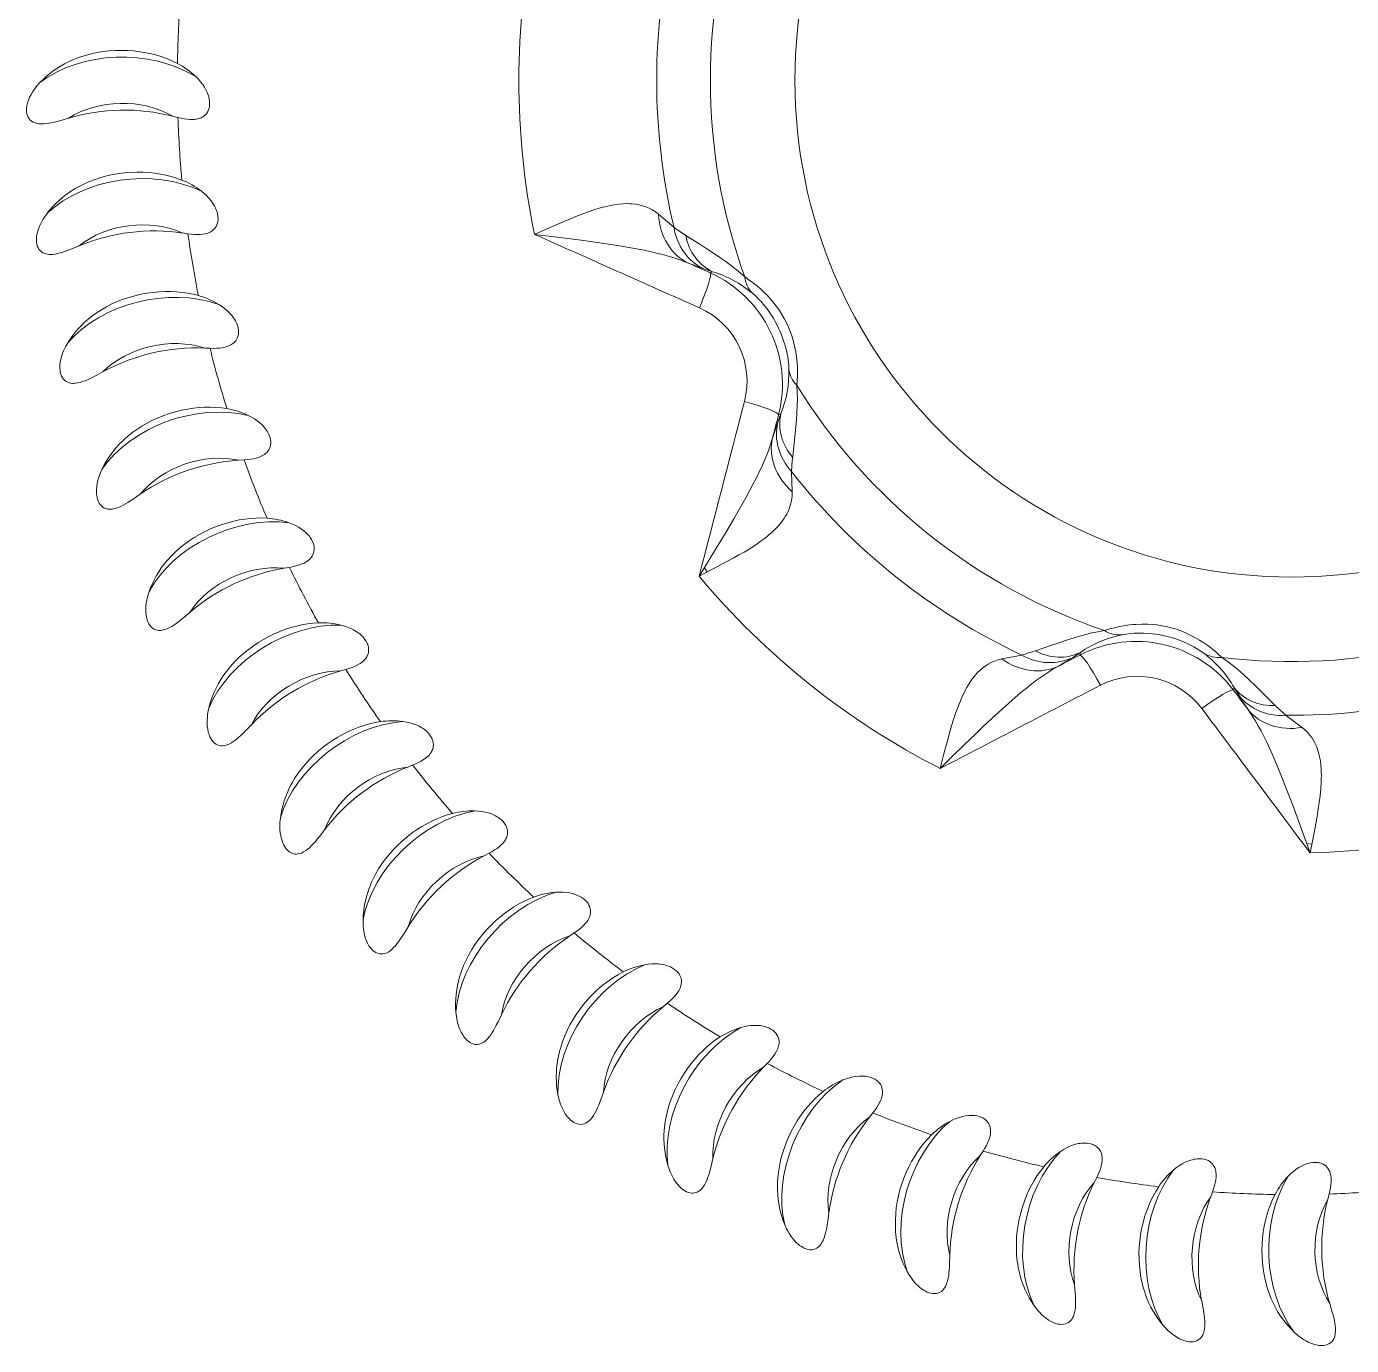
# Model space of a CAD drawing. Extents: x 89 to 601, y -20 to 440.
# Drawn here: x 448.49 to 480.92, y 102.77 to 135.06 of the extents above; entities that cross this region are included whole.
import ezdxf

# ---------------------------------------------------------------- set-up
doc = ezdxf.new("R2010")
doc.units = 0
doc.header["$LTSCALE"] = 7
doc.header["$MEASUREMENT"] = 0
doc.layers.add('8', color=250, linetype='CONTINUOUS', lineweight=15)

msp = doc.modelspace()

# ---------------------------------------------------------------- linework, layer by layer
at = {"layer": '8', "ltscale": 0.003281}
for p, q in [((452.199, 132.827), (452.072, 132.859)), ((452.444, 129.983), (452.314, 130.002)), ((452.985, 127.18), (452.854, 127.185)), ((453.816, 124.448), (453.685, 124.44)), ((456.308, 119.32), (456.182, 119.284)), ((457.942, 116.979), (457.821, 116.93)), ((461.898, 112.872), (461.789, 112.799)), ((464.175, 111.15), (464.075, 111.066)), ((469.206, 108.466), (469.125, 108.363)), ((471.904, 107.533), (471.834, 107.422)), ((477.518, 106.535), (477.473, 106.412)), ((480.372, 106.481), (480.34, 106.354))]:
    msp.add_line(p, q, dxfattribs=at)
at = {"layer": '8', "ltscale": 0.012495}
msp.add_line((463.961, 130.462), (464.339, 130.135), dxfattribs=at)
at = {"layer": '8', "ltscale": 0.00558}
msp.add_line((465.072, 129.125), (465.283, 129.055), dxfattribs=at)
at = {"layer": '8', "ltscale": 0.001645}
msp.add_line((465.224, 129.026), (465.283, 129.055), dxfattribs=at)
at = {"layer": '8', "ltscale": 0.005581}
for p, q in [((466.957, 125.58), (466.88, 125.37)), ((474.097, 119.615), (474.285, 119.736)), ((478.045, 118.878), (478.161, 118.687))]:
    msp.add_line(p, q, dxfattribs=at)
at = {"layer": '8', "ltscale": 0.001646}
for p, q in [((466.897, 125.551), (466.957, 125.58)), ((474.27, 119.672), (474.285, 119.736)), ((478.03, 118.814), (478.045, 118.878))]:
    msp.add_line(p, q, dxfattribs=at)
at = {"layer": '8', "ltscale": 0.012494}
for p, q in [((467.213, 124.167), (467.233, 123.668)), ((472.359, 119.579), (472.851, 119.671))]:
    msp.add_line(p, q, dxfattribs=at)
at = {"layer": '8', "ltscale": 0.00328}
for p, q in [((454.928, 121.819), (454.798, 121.796)), ((459.812, 114.822), (459.696, 114.76)), ((466.62, 109.677), (466.529, 109.582)), ((474.685, 106.887), (474.627, 106.769))]:
    msp.add_line(p, q, dxfattribs=at)
at = {"layer": '8', "ltscale": 0.003134}
msp.add_line((465.148, 121.702), (465.082, 121.809), dxfattribs=at)
at = {"layer": '8', "ltscale": 0.012493}
msp.add_line((479.308, 118.197), (479.711, 117.902), dxfattribs=at)
at = {"layer": '8', "ltscale": 0.003136}
msp.add_line((479.949, 115.046), (479.824, 115.061), dxfattribs=at)
at = {"layer": '8'}
for points in [[(449.52, 134.191), (449.587, 134.222), (449.654, 134.251), (449.723, 134.279), (449.792, 134.304), (449.933, 134.35), (450.077, 134.388), (450.223, 134.419), (450.37, 134.443), (450.519, 134.46), (450.668, 134.469), (450.818, 134.472), (450.968, 134.468), (451.118, 134.457), (451.266, 134.439), (451.414, 134.415), (451.548, 134.386), (451.681, 134.351), (451.812, 134.31), (451.94, 134.263), (452.065, 134.21), (452.187, 134.151)], [(448.82, 133.682), (448.747, 133.6), (448.713, 133.557), (448.681, 133.513), (448.64, 133.452), (448.603, 133.389), (448.569, 133.323), (448.541, 133.255), (448.517, 133.184), (448.508, 133.148), (448.501, 133.112), (448.494, 133.063), (448.492, 133.014), (448.494, 132.966), (448.502, 132.919), (448.515, 132.874), (448.533, 132.833), (448.557, 132.795), (448.585, 132.764), (448.618, 132.737), (448.654, 132.715), (448.692, 132.699), (448.731, 132.687), (448.761, 132.68), (448.792, 132.676), (448.854, 132.672), (448.917, 132.673), (448.98, 132.679), (449.042, 132.688), (449.104, 132.7), (449.174, 132.716), (449.244, 132.733), (449.336, 132.758), (449.52, 132.812)], [(452.199, 132.827), (452.275, 132.81), (452.354, 132.795), (452.423, 132.785), (452.495, 132.779), (452.571, 132.778), (452.609, 132.781), (452.646, 132.786), (452.681, 132.793), (452.714, 132.802), (452.744, 132.812), (452.77, 132.823), (452.794, 132.836), (452.816, 132.849), (452.851, 132.876), (452.879, 132.903), (452.902, 132.932), (452.929, 132.974), (452.947, 133.016), (452.961, 133.059), (452.967, 133.088), (452.971, 133.116), (452.974, 133.173), (452.971, 133.23), (452.962, 133.287), (452.954, 133.323), (452.944, 133.359), (452.931, 133.398), (452.916, 133.437), (452.885, 133.504), (452.847, 133.57), (452.804, 133.636), (452.754, 133.701), (452.698, 133.765), (452.635, 133.829)], [(449.637, 131.059), (449.7, 131.097), (449.764, 131.133), (449.829, 131.167), (449.896, 131.2), (450.031, 131.26), (450.17, 131.313), (450.312, 131.359), (450.456, 131.398), (450.602, 131.431), (450.75, 131.456), (450.899, 131.475), (451.048, 131.486), (451.198, 131.491), (451.348, 131.489), (451.497, 131.479), (451.634, 131.465), (451.77, 131.444), (451.904, 131.417), (452.036, 131.383), (452.166, 131.344), (452.294, 131.298)], [(452.444, 129.983), (452.521, 129.974), (452.602, 129.967), (452.671, 129.964), (452.743, 129.966), (452.819, 129.973), (452.856, 129.98), (452.892, 129.988), (452.927, 129.999), (452.959, 130.011), (452.987, 130.025), (453.012, 130.039), (453.035, 130.054), (453.055, 130.069), (453.087, 130.099), (453.112, 130.13), (453.132, 130.16), (453.154, 130.205), (453.168, 130.249), (453.177, 130.293), (453.18, 130.322), (453.181, 130.351), (453.178, 130.408), (453.169, 130.464), (453.155, 130.519), (453.143, 130.555), (453.129, 130.59), (453.112, 130.627), (453.093, 130.664), (453.055, 130.727), (453.011, 130.789), (452.961, 130.85), (452.905, 130.91), (452.842, 130.968), (452.773, 131.025)], [(460.922, 129.969), (461.265, 130.12), (461.627, 130.278), (461.805, 130.352), (461.937, 130.406), (462.069, 130.458), (462.235, 130.519), (462.401, 130.574), (462.565, 130.623), (462.642, 130.643), (462.718, 130.661), (462.795, 130.677), (462.871, 130.691), (462.984, 130.707), (463.096, 130.717), (463.207, 130.72), (463.262, 130.718), (463.317, 130.715), (463.402, 130.705), (463.487, 130.69), (463.569, 130.669), (463.649, 130.642), (463.727, 130.609), (463.808, 130.567), (463.886, 130.518), (463.961, 130.462)], [(448.994, 130.48), (448.93, 130.391), (448.901, 130.345), (448.873, 130.297), (448.839, 130.232), (448.809, 130.165), (448.782, 130.097), (448.761, 130.026), (448.745, 129.953), (448.74, 129.916), (448.736, 129.879), (448.735, 129.83), (448.738, 129.781), (448.745, 129.733), (448.757, 129.687), (448.775, 129.644), (448.797, 129.605), (448.825, 129.571), (448.857, 129.542), (448.892, 129.519), (448.93, 129.501), (448.969, 129.488), (449.01, 129.48), (449.04, 129.477), (449.071, 129.476), (449.134, 129.478), (449.196, 129.486), (449.258, 129.499), (449.319, 129.514), (449.38, 129.533), (449.447, 129.556), (449.515, 129.58), (449.604, 129.615), (449.781, 129.688)], [(460.922, 129.969), (461.337, 129.919), (461.738, 129.869), (462.13, 129.817), (462.404, 129.779), (462.676, 129.74), (463.003, 129.688), (463.328, 129.632), (463.607, 129.579), (463.744, 129.55), (463.879, 129.519), (464.056, 129.475), (464.228, 129.428), (464.394, 129.376), (464.545, 129.322), (464.689, 129.265)], [(464.63, 129.942), (464.97, 129.725), (465.139, 129.616), (465.306, 129.507), (465.488, 129.385), (465.585, 129.317), (465.71, 129.224), (465.831, 129.13), (465.947, 129.035), (466.07, 128.925)], [(466.07, 128.925), (466.134, 128.883), (466.204, 128.834), (466.275, 128.782), (466.348, 128.724), (466.454, 128.634), (466.562, 128.533), (466.616, 128.478), (466.67, 128.42), (466.764, 128.311), (466.81, 128.254), (466.854, 128.194), (466.919, 128.102), (466.98, 128.006), (467.037, 127.907), (467.09, 127.805), (467.138, 127.701), (467.181, 127.595), (467.22, 127.487), (467.254, 127.379), (467.273, 127.307), (467.291, 127.235), (467.32, 127.093), (467.339, 126.964), (467.352, 126.838), (467.36, 126.719), (467.362, 126.642), (467.363, 126.568), (467.361, 126.482), (467.357, 126.403), (467.346, 126.275)], [(450.081, 127.957), (450.139, 128.001), (450.199, 128.043), (450.261, 128.084), (450.324, 128.124), (450.452, 128.198), (450.584, 128.265), (450.721, 128.325), (450.86, 128.38), (451.002, 128.427), (451.146, 128.468), (451.292, 128.502), (451.44, 128.529), (451.588, 128.549), (451.737, 128.563), (451.887, 128.569), (452.024, 128.569), (452.161, 128.562), (452.298, 128.549), (452.433, 128.53), (452.567, 128.504), (452.698, 128.472)], [(466.257, 128.527), (466.332, 128.46), (466.418, 128.374), (466.468, 128.322), (466.519, 128.264), (466.567, 128.205), (466.616, 128.142), (466.699, 128.025), (466.739, 127.963), (466.779, 127.899), (466.817, 127.832), (466.853, 127.765), (466.899, 127.672), (466.942, 127.578), (466.98, 127.483), (467.006, 127.412), (467.03, 127.342), (467.051, 127.272), (467.07, 127.204), (467.091, 127.122), (467.107, 127.044), (467.121, 126.968), (467.132, 126.897), (467.146, 126.772), (467.151, 126.67)], [(452.985, 127.18), (453.063, 127.178), (453.143, 127.18), (453.213, 127.185), (453.284, 127.194), (453.359, 127.209), (453.395, 127.22), (453.43, 127.232), (453.463, 127.246), (453.494, 127.262), (453.521, 127.278), (453.544, 127.295), (453.565, 127.312), (453.584, 127.329), (453.612, 127.362), (453.634, 127.395), (453.651, 127.428), (453.668, 127.475), (453.677, 127.52), (453.681, 127.565), (453.681, 127.594), (453.68, 127.623), (453.671, 127.679), (453.656, 127.734), (453.636, 127.787), (453.62, 127.821), (453.603, 127.855), (453.582, 127.89), (453.559, 127.925), (453.515, 127.984), (453.464, 128.041), (453.408, 128.096), (453.346, 128.149), (453.278, 128.201), (453.203, 128.25)], [(449.501, 127.313), (449.448, 127.218), (449.423, 127.169), (449.401, 127.119), (449.373, 127.051), (449.35, 126.981), (449.331, 126.91), (449.317, 126.837), (449.309, 126.763), (449.308, 126.726), (449.308, 126.689), (449.312, 126.64), (449.32, 126.592), (449.332, 126.545), (449.349, 126.5), (449.371, 126.459), (449.398, 126.423), (449.429, 126.391), (449.463, 126.366), (449.501, 126.347), (449.54, 126.333), (449.581, 126.325), (449.622, 126.321), (449.653, 126.321), (449.684, 126.323), (449.745, 126.332), (449.806, 126.346), (449.866, 126.365), (449.926, 126.387), (449.984, 126.412), (450.049, 126.441), (450.114, 126.473), (450.199, 126.517), (450.367, 126.608)], [(467.346, 126.275), (467.355, 126.109), (467.358, 125.94), (467.355, 125.77), (467.347, 125.597), (467.334, 125.422), (467.313, 125.185), (467.297, 125.025), (467.243, 124.516)], [(450.846, 124.918), (450.9, 124.968), (450.955, 125.016), (451.012, 125.063), (451.07, 125.109), (451.19, 125.196), (451.315, 125.277), (451.444, 125.351), (451.577, 125.419), (451.713, 125.481), (451.852, 125.537), (451.994, 125.586), (452.138, 125.629), (452.284, 125.664), (452.43, 125.693), (452.578, 125.715), (452.715, 125.729), (452.852, 125.737), (452.989, 125.738), (453.126, 125.733), (453.261, 125.722), (453.395, 125.703)], [(453.816, 124.448), (453.893, 124.455), (453.973, 124.465), (454.042, 124.477), (454.112, 124.493), (454.184, 124.517), (454.219, 124.531), (454.253, 124.547), (454.284, 124.564), (454.313, 124.583), (454.338, 124.602), (454.36, 124.621), (454.379, 124.64), (454.396, 124.66), (454.421, 124.696), (454.439, 124.731), (454.452, 124.765), (454.464, 124.813), (454.469, 124.859), (454.468, 124.904), (454.465, 124.933), (454.46, 124.961), (454.446, 125.017), (454.425, 125.07), (454.4, 125.121), (454.381, 125.153), (454.36, 125.184), (454.335, 125.217), (454.309, 125.25), (454.259, 125.303), (454.203, 125.355), (454.141, 125.404), (454.074, 125.451), (454, 125.495), (453.921, 125.536)], [(466.75, 124.983), (466.704, 124.83), (466.649, 124.674), (466.587, 124.514), (466.538, 124.398), (466.486, 124.281), (466.427, 124.155), (466.365, 124.028), (466.278, 123.859), (466.188, 123.689), (466.095, 123.518), (466, 123.347), (465.803, 123.004), (465.599, 122.659), (465.391, 122.312), (465.178, 121.965), (464.953, 121.6)], [(450.337, 124.217), (450.294, 124.117), (450.275, 124.065), (450.257, 124.013), (450.238, 123.942), (450.222, 123.871), (450.21, 123.798), (450.204, 123.724), (450.204, 123.65), (450.206, 123.613), (450.211, 123.576), (450.219, 123.528), (450.232, 123.48), (450.249, 123.435), (450.271, 123.393), (450.297, 123.354), (450.327, 123.321), (450.362, 123.292), (450.398, 123.271), (450.438, 123.256), (450.478, 123.246), (450.52, 123.242), (450.561, 123.243), (450.591, 123.246), (450.622, 123.251), (450.683, 123.266), (450.742, 123.287), (450.799, 123.312), (450.856, 123.34), (450.912, 123.371), (450.973, 123.407), (451.034, 123.445), (451.114, 123.498), (451.272, 123.606)], [(467.233, 123.668), (467.23, 123.581), (467.221, 123.495), (467.206, 123.411), (467.184, 123.329), (467.157, 123.25), (467.129, 123.185), (467.098, 123.122), (467.063, 123.06), (467.034, 123.015), (467.003, 122.97), (466.937, 122.884), (466.871, 122.809), (466.8, 122.736), (466.725, 122.666), (466.671, 122.619), (466.615, 122.573), (466.546, 122.52), (466.476, 122.467), (466.34, 122.373), (466.199, 122.282), (466.053, 122.193), (465.929, 122.122), (465.804, 122.051), (465.633, 121.958), (465.285, 121.774), (464.953, 121.6)], [(451.925, 121.975), (451.973, 122.03), (452.023, 122.084), (452.075, 122.137), (452.128, 122.189), (452.238, 122.288), (452.354, 122.381), (452.474, 122.469), (452.599, 122.551), (452.729, 122.626), (452.861, 122.696), (452.997, 122.76), (453.136, 122.817), (453.277, 122.868), (453.42, 122.912), (453.564, 122.949), (453.699, 122.978), (453.835, 123), (453.971, 123.015), (454.107, 123.025), (454.243, 123.027), (454.378, 123.023)], [(454.928, 121.819), (455.004, 121.834), (455.082, 121.852), (455.15, 121.871), (455.217, 121.895), (455.287, 121.925), (455.32, 121.943), (455.352, 121.962), (455.382, 121.983), (455.408, 122.005), (455.431, 122.026), (455.451, 122.048), (455.468, 122.069), (455.482, 122.09), (455.503, 122.128), (455.518, 122.165), (455.527, 122.2), (455.534, 122.249), (455.534, 122.296), (455.529, 122.34), (455.523, 122.369), (455.515, 122.396), (455.495, 122.45), (455.469, 122.5), (455.438, 122.549), (455.416, 122.579), (455.391, 122.608), (455.364, 122.638), (455.334, 122.667), (455.279, 122.715), (455.218, 122.761), (455.151, 122.803), (455.079, 122.842), (455.002, 122.879), (454.918, 122.911)], [(451.492, 121.225), (451.46, 121.121), (451.446, 121.068), (451.434, 121.014), (451.422, 120.942), (451.414, 120.869), (451.41, 120.795), (451.411, 120.721), (451.419, 120.647), (451.425, 120.611), (451.433, 120.575), (451.447, 120.527), (451.465, 120.482), (451.487, 120.438), (451.512, 120.398), (451.542, 120.363), (451.576, 120.333), (451.613, 120.308), (451.652, 120.291), (451.693, 120.279), (451.734, 120.274), (451.775, 120.275), (451.816, 120.28), (451.847, 120.286), (451.877, 120.294), (451.935, 120.316), (451.992, 120.343), (452.047, 120.374), (452.1, 120.407), (452.152, 120.444), (452.21, 120.486), (452.266, 120.531), (452.34, 120.591), (452.486, 120.715)], [(453.306, 119.162), (453.348, 119.222), (453.392, 119.28), (453.438, 119.338), (453.485, 119.395), (453.585, 119.505), (453.69, 119.61), (453.801, 119.71), (453.916, 119.804), (454.037, 119.893), (454.161, 119.977), (454.29, 120.054), (454.422, 120.126), (454.557, 120.191), (454.694, 120.25), (454.834, 120.302), (454.965, 120.344), (455.098, 120.38), (455.231, 120.41), (455.366, 120.433), (455.501, 120.45), (455.636, 120.46)], [(456.308, 119.32), (456.382, 119.343), (456.459, 119.369), (456.523, 119.395), (456.588, 119.426), (456.654, 119.463), (456.686, 119.484), (456.715, 119.507), (456.743, 119.531), (456.767, 119.555), (456.787, 119.579), (456.805, 119.602), (456.819, 119.625), (456.831, 119.647), (456.848, 119.688), (456.859, 119.726), (456.865, 119.762), (456.866, 119.811), (456.862, 119.858), (456.852, 119.901), (456.843, 119.929), (456.832, 119.956), (456.806, 120.007), (456.775, 120.054), (456.739, 120.099), (456.714, 120.127), (456.687, 120.153), (456.656, 120.18), (456.624, 120.206), (456.564, 120.248), (456.498, 120.287), (456.428, 120.322), (456.352, 120.354), (456.271, 120.382), (456.185, 120.405)], [(474.876, 120.27), (474.949, 120.294), (475.031, 120.319), (475.116, 120.341), (475.207, 120.363), (475.343, 120.389), (475.489, 120.41), (475.566, 120.418), (475.645, 120.424), (475.789, 120.43), (475.862, 120.43), (475.937, 120.428), (476.049, 120.42), (476.162, 120.408), (476.275, 120.391), (476.388, 120.369), (476.499, 120.342), (476.609, 120.31), (476.717, 120.273), (476.823, 120.232), (476.891, 120.202), (476.958, 120.171), (477.088, 120.105), (477.201, 120.04), (477.307, 119.972), (477.405, 119.903), (477.467, 119.857), (477.525, 119.811), (477.591, 119.756), (477.65, 119.704), (477.744, 119.616)], [(473.183, 119.778), (473.565, 119.909), (473.755, 119.974), (473.945, 120.036), (474.154, 120.102), (474.267, 120.135), (474.418, 120.176), (474.567, 120.212), (474.714, 120.242), (474.876, 120.27)], [(475.305, 120.168), (475.403, 120.185), (475.524, 120.199), (475.596, 120.205), (475.673, 120.209), (475.749, 120.21), (475.829, 120.209), (475.972, 120.201), (476.045, 120.194), (476.12, 120.184), (476.196, 120.173), (476.272, 120.159), (476.373, 120.137), (476.473, 120.112), (476.571, 120.083), (476.643, 120.059), (476.713, 120.034), (476.781, 120.007), (476.846, 119.979), (476.922, 119.944), (476.994, 119.908), (477.062, 119.872), (477.124, 119.836), (477.23, 119.769), (477.313, 119.71)], [(470.85, 116.897), (470.946, 117.258), (471.048, 117.639), (471.101, 117.826), (471.141, 117.963), (471.183, 118.098), (471.239, 118.266), (471.299, 118.43), (471.363, 118.589), (471.395, 118.661), (471.429, 118.732), (471.464, 118.802), (471.501, 118.87), (471.559, 118.969), (471.621, 119.062), (471.688, 119.151), (471.723, 119.193), (471.76, 119.233), (471.821, 119.295), (471.886, 119.351), (471.953, 119.402), (472.025, 119.448), (472.099, 119.489), (472.182, 119.525), (472.269, 119.556), (472.359, 119.579)], [(470.85, 116.897), (471.148, 117.19), (471.437, 117.472), (471.722, 117.747), (471.923, 117.937), (472.123, 118.125), (472.367, 118.348), (472.613, 118.567), (472.829, 118.752), (472.937, 118.841), (473.046, 118.928), (473.19, 119.038), (473.335, 119.143), (473.479, 119.241), (473.614, 119.325), (473.749, 119.402)], [(477.744, 119.616), (477.879, 119.519), (478.013, 119.416), (478.144, 119.307), (478.274, 119.193), (478.404, 119.074), (478.575, 118.91), (478.691, 118.797), (479.055, 118.438)], [(452.954, 118.371), (452.932, 118.263), (452.924, 118.209), (452.918, 118.154), (452.913, 118.081), (452.913, 118.008), (452.917, 117.934), (452.926, 117.861), (452.941, 117.788), (452.951, 117.752), (452.963, 117.717), (452.982, 117.672), (453.004, 117.628), (453.03, 117.587), (453.06, 117.55), (453.094, 117.518), (453.13, 117.491), (453.17, 117.471), (453.21, 117.458), (453.252, 117.451), (453.294, 117.45), (453.335, 117.455), (453.375, 117.464), (453.404, 117.473), (453.433, 117.485), (453.489, 117.512), (453.543, 117.545), (453.594, 117.581), (453.644, 117.621), (453.692, 117.662), (453.744, 117.711), (453.796, 117.761), (453.863, 117.829), (453.995, 117.967)], [(454.973, 116.508), (455.009, 116.572), (455.046, 116.635), (455.086, 116.697), (455.127, 116.759), (455.214, 116.879), (455.308, 116.994), (455.408, 117.105), (455.513, 117.211), (455.623, 117.312), (455.739, 117.408), (455.858, 117.498), (455.982, 117.583), (456.109, 117.662), (456.24, 117.735), (456.374, 117.801), (456.5, 117.857), (456.628, 117.907), (456.758, 117.95), (456.889, 117.988), (457.022, 118.019), (457.155, 118.043)], [(457.942, 116.979), (458.014, 117.009), (458.087, 117.044), (458.149, 117.076), (458.21, 117.113), (458.272, 117.158), (458.301, 117.182), (458.328, 117.208), (458.352, 117.234), (458.374, 117.261), (458.392, 117.287), (458.407, 117.312), (458.419, 117.336), (458.428, 117.359), (458.441, 117.401), (458.448, 117.44), (458.45, 117.477), (458.446, 117.526), (458.437, 117.572), (458.422, 117.614), (458.41, 117.641), (458.397, 117.666), (458.366, 117.714), (458.33, 117.758), (458.29, 117.799), (458.262, 117.824), (458.232, 117.847), (458.199, 117.871), (458.164, 117.893), (458.099, 117.929), (458.03, 117.961), (457.956, 117.988), (457.878, 118.012), (457.794, 118.031), (457.706, 118.046)], [(478.382, 118.345), (478.473, 118.213), (478.561, 118.072), (478.647, 117.924), (478.707, 117.814), (478.766, 117.7), (478.828, 117.575), (478.888, 117.447), (478.967, 117.274), (479.044, 117.098), (479.119, 116.919), (479.194, 116.737), (479.339, 116.369), (479.482, 115.995), (479.623, 115.616), (479.762, 115.234), (479.907, 114.83)], [(479.711, 117.902), (479.778, 117.845), (479.839, 117.785), (479.895, 117.72), (479.946, 117.653), (479.991, 117.581), (480.025, 117.52), (480.054, 117.456), (480.081, 117.39), (480.098, 117.339), (480.114, 117.287), (480.14, 117.181), (480.157, 117.083), (480.17, 116.982), (480.178, 116.88), (480.181, 116.808), (480.182, 116.736), (480.181, 116.649), (480.178, 116.561), (480.167, 116.396), (480.15, 116.229), (480.128, 116.06), (480.107, 115.918), (480.084, 115.776), (480.051, 115.585), (479.978, 115.198), (479.907, 114.83)], [(456.909, 114.043), (456.937, 114.11), (456.968, 114.176), (457.001, 114.243), (457.035, 114.309), (457.11, 114.437), (457.191, 114.561), (457.278, 114.682), (457.372, 114.798), (457.471, 114.91), (457.576, 115.018), (457.685, 115.12), (457.8, 115.217), (457.918, 115.309), (458.04, 115.395), (458.166, 115.476), (458.286, 115.544), (458.408, 115.607), (458.533, 115.664), (458.659, 115.715), (458.788, 115.759), (458.918, 115.797)], [(459.812, 114.822), (459.88, 114.859), (459.949, 114.901), (460.007, 114.94), (460.064, 114.983), (460.121, 115.034), (460.148, 115.061), (460.172, 115.089), (460.193, 115.118), (460.212, 115.147), (460.227, 115.175), (460.239, 115.201), (460.249, 115.226), (460.256, 115.251), (460.264, 115.294), (460.267, 115.333), (460.265, 115.37), (460.256, 115.418), (460.242, 115.463), (460.223, 115.503), (460.208, 115.529), (460.192, 115.553), (460.157, 115.597), (460.116, 115.637), (460.072, 115.673), (460.042, 115.695), (460.01, 115.715), (459.974, 115.736), (459.937, 115.754), (459.869, 115.783), (459.797, 115.807), (459.721, 115.827), (459.64, 115.842), (459.555, 115.852), (459.466, 115.858)], [(454.706, 115.684), (454.695, 115.575), (454.693, 115.52), (454.693, 115.465), (454.696, 115.392), (454.703, 115.319), (454.714, 115.247), (454.731, 115.174), (454.754, 115.104), (454.768, 115.069), (454.783, 115.035), (454.806, 114.992), (454.833, 114.951), (454.864, 114.913), (454.897, 114.88), (454.934, 114.851), (454.973, 114.828), (455.014, 114.812), (455.056, 114.803), (455.098, 114.801), (455.14, 114.804), (455.18, 114.813), (455.219, 114.826), (455.247, 114.839), (455.275, 114.853), (455.328, 114.887), (455.378, 114.925), (455.425, 114.966), (455.47, 115.011), (455.513, 115.057), (455.561, 115.111), (455.607, 115.166), (455.667, 115.24), (455.783, 115.392)], [(461.898, 112.872), (461.961, 112.916), (462.025, 112.965), (462.079, 113.01), (462.131, 113.059), (462.183, 113.115), (462.206, 113.145), (462.227, 113.176), (462.246, 113.206), (462.261, 113.237), (462.273, 113.266), (462.283, 113.294), (462.289, 113.32), (462.294, 113.345), (462.298, 113.388), (462.296, 113.428), (462.29, 113.464), (462.277, 113.512), (462.258, 113.554), (462.235, 113.593), (462.218, 113.616), (462.199, 113.638), (462.159, 113.679), (462.115, 113.714), (462.067, 113.746), (462.034, 113.764), (462, 113.781), (461.963, 113.797), (461.924, 113.812), (461.853, 113.834), (461.779, 113.85), (461.701, 113.862), (461.62, 113.869), (461.534, 113.87), (461.445, 113.866)], [(459.091, 111.794), (459.113, 111.863), (459.136, 111.933), (459.162, 112.002), (459.19, 112.071), (459.25, 112.206), (459.318, 112.339), (459.392, 112.468), (459.473, 112.593), (459.56, 112.715), (459.653, 112.833), (459.751, 112.946), (459.854, 113.055), (459.963, 113.159), (460.075, 113.257), (460.192, 113.35), (460.304, 113.431), (460.419, 113.506), (460.537, 113.576), (460.658, 113.639), (460.781, 113.697), (460.906, 113.748)], [(456.729, 113.196), (456.73, 113.086), (456.733, 113.031), (456.739, 112.977), (456.749, 112.904), (456.764, 112.832), (456.783, 112.761), (456.807, 112.691), (456.837, 112.623), (456.855, 112.59), (456.874, 112.559), (456.901, 112.518), (456.932, 112.48), (456.966, 112.445), (457.003, 112.415), (457.043, 112.391), (457.084, 112.372), (457.127, 112.361), (457.169, 112.356), (457.212, 112.358), (457.252, 112.366), (457.292, 112.379), (457.329, 112.396), (457.356, 112.412), (457.382, 112.429), (457.431, 112.468), (457.476, 112.511), (457.519, 112.557), (457.559, 112.606), (457.598, 112.656), (457.639, 112.715), (457.679, 112.774), (457.731, 112.855), (457.831, 113.018)], [(461.497, 109.785), (461.511, 109.856), (461.527, 109.928), (461.545, 110), (461.566, 110.071), (461.612, 110.212), (461.665, 110.351), (461.726, 110.487), (461.793, 110.62), (461.867, 110.75), (461.947, 110.877), (462.033, 111), (462.124, 111.119), (462.221, 111.234), (462.323, 111.343), (462.429, 111.448), (462.532, 111.54), (462.638, 111.626), (462.748, 111.708), (462.862, 111.784), (462.978, 111.855), (463.097, 111.918)], [(464.175, 111.15), (464.234, 111.201), (464.293, 111.257), (464.341, 111.307), (464.388, 111.361), (464.433, 111.422), (464.453, 111.454), (464.471, 111.487), (464.486, 111.52), (464.499, 111.552), (464.508, 111.582), (464.514, 111.61), (464.518, 111.637), (464.52, 111.662), (464.519, 111.706), (464.513, 111.745), (464.504, 111.781), (464.485, 111.826), (464.462, 111.867), (464.435, 111.903), (464.416, 111.924), (464.395, 111.944), (464.351, 111.98), (464.303, 112.011), (464.252, 112.038), (464.218, 112.052), (464.182, 112.066), (464.143, 112.078), (464.103, 112.088), (464.031, 112.102), (463.955, 112.111), (463.877, 112.115), (463.795, 112.113), (463.709, 112.105), (463.621, 112.092)], [(459.001, 110.932), (459.013, 110.824), (459.022, 110.769), (459.033, 110.716), (459.052, 110.644), (459.074, 110.574), (459.1, 110.506), (459.132, 110.439), (459.169, 110.374), (459.189, 110.343), (459.211, 110.314), (459.243, 110.276), (459.278, 110.242), (459.316, 110.211), (459.355, 110.185), (459.397, 110.165), (459.44, 110.151), (459.484, 110.144), (459.527, 110.143), (459.569, 110.15), (459.608, 110.162), (459.646, 110.179), (459.681, 110.2), (459.706, 110.218), (459.73, 110.238), (459.775, 110.282), (459.816, 110.329), (459.853, 110.38), (459.888, 110.432), (459.921, 110.486), (459.957, 110.549), (459.99, 110.612), (460.033, 110.698), (460.116, 110.87)], [(466.62, 109.677), (466.673, 109.733), (466.726, 109.794), (466.769, 109.849), (466.81, 109.908), (466.848, 109.974), (466.865, 110.008), (466.879, 110.042), (466.891, 110.076), (466.9, 110.11), (466.906, 110.14), (466.909, 110.169), (466.91, 110.196), (466.91, 110.222), (466.904, 110.265), (466.894, 110.303), (466.881, 110.338), (466.858, 110.381), (466.831, 110.419), (466.8, 110.452), (466.778, 110.471), (466.756, 110.489), (466.708, 110.52), (466.657, 110.546), (466.604, 110.567), (466.568, 110.578), (466.532, 110.587), (466.492, 110.596), (466.45, 110.602), (466.377, 110.608), (466.301, 110.609), (466.223, 110.604), (466.141, 110.594), (466.057, 110.577), (465.97, 110.555)], [(464.099, 108.038), (464.106, 108.111), (464.114, 108.184), (464.125, 108.257), (464.138, 108.331), (464.169, 108.475), (464.208, 108.619), (464.254, 108.76), (464.307, 108.9), (464.366, 109.037), (464.433, 109.172), (464.505, 109.303), (464.584, 109.431), (464.668, 109.555), (464.758, 109.675), (464.853, 109.79), (464.945, 109.892), (465.042, 109.989), (465.143, 110.082), (465.248, 110.17), (465.356, 110.252), (465.468, 110.328)], [(469.206, 108.466), (469.253, 108.528), (469.299, 108.595), (469.336, 108.654), (469.37, 108.716), (469.402, 108.786), (469.415, 108.821), (469.425, 108.857), (469.433, 108.892), (469.439, 108.926), (469.441, 108.957), (469.442, 108.986), (469.44, 109.013), (469.437, 109.039), (469.427, 109.081), (469.413, 109.118), (469.397, 109.151), (469.369, 109.192), (469.338, 109.227), (469.304, 109.256), (469.28, 109.273), (469.256, 109.289), (469.205, 109.315), (469.152, 109.335), (469.097, 109.35), (469.06, 109.357), (469.023, 109.363), (468.982, 109.367), (468.94, 109.369), (468.867, 109.368), (468.791, 109.36), (468.713, 109.347), (468.634, 109.328), (468.552, 109.303), (468.468, 109.272)], [(461.497, 108.919), (461.521, 108.812), (461.535, 108.759), (461.552, 108.707), (461.578, 108.638), (461.607, 108.571), (461.64, 108.505), (461.679, 108.442), (461.722, 108.381), (461.746, 108.353), (461.771, 108.326), (461.807, 108.292), (461.845, 108.261), (461.885, 108.234), (461.928, 108.213), (461.972, 108.197), (462.016, 108.187), (462.06, 108.185), (462.103, 108.189), (462.143, 108.2), (462.182, 108.216), (462.217, 108.237), (462.25, 108.262), (462.273, 108.282), (462.295, 108.304), (462.335, 108.352), (462.371, 108.404), (462.403, 108.458), (462.432, 108.514), (462.459, 108.572), (462.488, 108.637), (462.514, 108.704), (462.548, 108.794), (462.612, 108.974)], [(466.87, 106.574), (466.869, 106.647), (466.87, 106.72), (466.873, 106.794), (466.878, 106.868), (466.894, 107.015), (466.917, 107.162), (466.948, 107.308), (466.986, 107.452), (467.031, 107.595), (467.083, 107.736), (467.142, 107.874), (467.206, 108.009), (467.277, 108.141), (467.354, 108.27), (467.436, 108.394), (467.518, 108.505), (467.604, 108.612), (467.694, 108.715), (467.789, 108.813), (467.889, 108.906), (467.992, 108.994)], [(471.904, 107.533), (471.944, 107.6), (471.983, 107.67), (472.014, 107.733), (472.041, 107.799), (472.065, 107.871), (472.075, 107.908), (472.081, 107.945), (472.086, 107.98), (472.088, 108.015), (472.087, 108.046), (472.084, 108.075), (472.08, 108.102), (472.074, 108.126), (472.059, 108.168), (472.042, 108.203), (472.022, 108.234), (471.99, 108.272), (471.955, 108.303), (471.919, 108.329), (471.894, 108.343), (471.868, 108.356), (471.815, 108.377), (471.76, 108.391), (471.703, 108.401), (471.666, 108.404), (471.628, 108.406), (471.587, 108.405), (471.545, 108.403), (471.473, 108.394), (471.398, 108.379), (471.322, 108.358), (471.245, 108.331), (471.166, 108.297), (471.086, 108.257)], [(469.779, 105.407), (469.77, 105.479), (469.763, 105.552), (469.759, 105.626), (469.756, 105.7), (469.756, 105.848), (469.764, 105.997), (469.78, 106.145), (469.802, 106.293), (469.832, 106.439), (469.869, 106.585), (469.913, 106.728), (469.963, 106.869), (470.02, 107.008), (470.083, 107.144), (470.152, 107.276), (470.221, 107.395), (470.295, 107.511), (470.375, 107.623), (470.459, 107.73), (470.548, 107.833), (470.642, 107.93)], [(474.685, 106.887), (474.718, 106.957), (474.749, 107.032), (474.773, 107.097), (474.794, 107.166), (474.81, 107.24), (474.815, 107.278), (474.818, 107.315), (474.819, 107.351), (474.817, 107.385), (474.813, 107.416), (474.807, 107.445), (474.8, 107.471), (474.792, 107.495), (474.773, 107.534), (474.752, 107.568), (474.729, 107.596), (474.693, 107.631), (474.656, 107.658), (474.616, 107.68), (474.59, 107.692), (474.563, 107.702), (474.508, 107.716), (474.452, 107.725), (474.394, 107.729), (474.357, 107.728), (474.319, 107.726), (474.278, 107.721), (474.237, 107.714), (474.166, 107.698), (474.093, 107.675), (474.02, 107.646), (473.946, 107.611), (473.871, 107.57), (473.796, 107.521)], [(464.19, 107.177), (464.225, 107.073), (464.245, 107.022), (464.267, 106.972), (464.3, 106.906), (464.336, 106.842), (464.376, 106.781), (464.421, 106.722), (464.47, 106.666), (464.497, 106.64), (464.525, 106.616), (464.564, 106.586), (464.605, 106.559), (464.648, 106.537), (464.692, 106.52), (464.738, 106.509), (464.782, 106.504), (464.827, 106.506), (464.869, 106.515), (464.908, 106.53), (464.944, 106.55), (464.978, 106.574), (465.008, 106.602), (465.029, 106.625), (465.048, 106.65), (465.083, 106.702), (465.113, 106.757), (465.139, 106.814), (465.162, 106.873), (465.183, 106.933), (465.205, 107.001), (465.224, 107.07), (465.248, 107.163), (465.293, 107.349)], [(477.518, 106.535), (477.543, 106.609), (477.567, 106.686), (477.584, 106.753), (477.597, 106.824), (477.606, 106.899), (477.607, 106.937), (477.606, 106.974), (477.603, 107.01), (477.597, 107.044), (477.59, 107.075), (477.582, 107.103), (477.572, 107.128), (477.561, 107.151), (477.538, 107.188), (477.514, 107.219), (477.488, 107.245), (477.449, 107.275), (477.408, 107.299), (477.367, 107.316), (477.339, 107.325), (477.311, 107.332), (477.255, 107.341), (477.198, 107.344), (477.141, 107.342), (477.104, 107.337), (477.067, 107.331), (477.027, 107.322), (476.986, 107.311), (476.917, 107.287), (476.847, 107.257), (476.777, 107.221), (476.707, 107.178), (476.637, 107.129), (476.567, 107.073)], [(472.794, 104.55), (472.777, 104.621), (472.763, 104.693), (472.75, 104.766), (472.74, 104.84), (472.725, 104.987), (472.717, 105.135), (472.717, 105.284), (472.724, 105.434), (472.739, 105.583), (472.76, 105.731), (472.789, 105.878), (472.824, 106.024), (472.866, 106.168), (472.914, 106.31), (472.969, 106.448), (473.025, 106.574), (473.087, 106.697), (473.154, 106.816), (473.227, 106.932), (473.305, 107.043), (473.388, 107.15)], [(480.372, 106.481), (480.39, 106.557), (480.405, 106.636), (480.415, 106.705), (480.421, 106.777), (480.421, 106.853), (480.419, 106.89), (480.414, 106.927), (480.407, 106.963), (480.398, 106.996), (480.388, 107.026), (480.376, 107.052), (480.364, 107.076), (480.351, 107.098), (480.324, 107.133), (480.296, 107.161), (480.268, 107.184), (480.226, 107.21), (480.183, 107.229), (480.141, 107.242), (480.112, 107.248), (480.084, 107.253), (480.027, 107.256), (479.97, 107.253), (479.913, 107.244), (479.877, 107.236), (479.84, 107.226), (479.801, 107.213), (479.763, 107.198), (479.696, 107.166), (479.63, 107.129), (479.564, 107.086), (479.499, 107.036), (479.434, 106.98), (479.371, 106.917)], [(475.881, 104.013), (475.858, 104.082), (475.836, 104.152), (475.816, 104.224), (475.798, 104.296), (475.767, 104.441), (475.744, 104.587), (475.729, 104.735), (475.72, 104.885), (475.719, 105.034), (475.725, 105.184), (475.738, 105.334), (475.757, 105.482), (475.784, 105.63), (475.817, 105.776), (475.857, 105.92), (475.9, 106.05), (475.949, 106.179), (476.003, 106.305), (476.064, 106.427), (476.129, 106.546), (476.201, 106.661)], [(479.008, 103.802), (478.978, 103.868), (478.949, 103.936), (478.921, 104.004), (478.896, 104.074), (478.85, 104.215), (478.812, 104.359), (478.781, 104.504), (478.757, 104.652), (478.74, 104.801), (478.73, 104.95), (478.727, 105.1), (478.732, 105.25), (478.743, 105.4), (478.76, 105.548), (478.785, 105.696), (478.814, 105.83), (478.849, 105.963), (478.89, 106.094), (478.937, 106.222), (478.99, 106.347), (479.049, 106.469)], [(467.05, 105.727), (467.096, 105.627), (467.121, 105.578), (467.148, 105.531), (467.188, 105.469), (467.23, 105.409), (467.277, 105.352), (467.327, 105.298), (467.382, 105.248), (467.412, 105.225), (467.442, 105.203), (467.484, 105.178), (467.527, 105.156), (467.573, 105.138), (467.618, 105.126), (467.665, 105.119), (467.71, 105.119), (467.754, 105.126), (467.794, 105.139), (467.832, 105.158), (467.866, 105.182), (467.897, 105.209), (467.924, 105.241), (467.942, 105.266), (467.959, 105.292), (467.988, 105.347), (468.012, 105.405), (468.032, 105.464), (468.049, 105.525), (468.064, 105.587), (468.078, 105.657), (468.09, 105.728), (468.104, 105.823), (468.13, 106.012)], [(470.046, 104.583), (470.102, 104.489), (470.132, 104.443), (470.165, 104.398), (470.21, 104.341), (470.259, 104.286), (470.311, 104.234), (470.367, 104.186), (470.427, 104.142), (470.458, 104.122), (470.491, 104.104), (470.535, 104.082), (470.581, 104.065), (470.628, 104.052), (470.674, 104.045), (470.721, 104.043), (470.766, 104.048), (470.809, 104.059), (470.848, 104.076), (470.884, 104.099), (470.915, 104.126), (470.942, 104.157), (470.966, 104.191), (470.982, 104.218), (470.995, 104.245), (471.019, 104.303), (471.036, 104.364), (471.05, 104.425), (471.061, 104.487), (471.069, 104.55), (471.076, 104.622), (471.08, 104.693), (471.085, 104.789), (471.09, 104.98)], [(473.146, 103.759), (473.211, 103.671), (473.246, 103.629), (473.283, 103.588), (473.334, 103.535), (473.388, 103.486), (473.445, 103.439), (473.506, 103.397), (473.57, 103.36), (473.604, 103.343), (473.638, 103.329), (473.684, 103.312), (473.731, 103.299), (473.779, 103.292), (473.827, 103.289), (473.873, 103.292), (473.917, 103.302), (473.959, 103.318), (473.996, 103.339), (474.029, 103.365), (474.057, 103.395), (474.081, 103.429), (474.101, 103.465), (474.114, 103.493), (474.125, 103.522), (474.142, 103.582), (474.153, 103.644), (474.161, 103.707), (474.165, 103.77), (474.166, 103.833), (474.165, 103.905), (474.163, 103.977), (474.157, 104.072), (474.142, 104.263)], [(476.314, 103.263), (476.388, 103.183), (476.428, 103.144), (476.468, 103.107), (476.525, 103.06), (476.584, 103.017), (476.646, 102.977), (476.711, 102.941), (476.778, 102.911), (476.813, 102.898), (476.848, 102.887), (476.896, 102.875), (476.945, 102.867), (476.993, 102.865), (477.041, 102.867), (477.087, 102.875), (477.129, 102.889), (477.169, 102.909), (477.204, 102.934), (477.234, 102.964), (477.259, 102.997), (477.279, 103.033), (477.296, 103.071), (477.305, 103.1), (477.313, 103.13), (477.323, 103.192), (477.328, 103.254), (477.329, 103.317), (477.327, 103.381), (477.321, 103.444), (477.313, 103.515), (477.303, 103.586), (477.287, 103.68), (477.253, 103.869)], [(479.517, 103.102), (479.599, 103.029), (479.642, 102.995), (479.687, 102.962), (479.748, 102.922), (479.811, 102.884), (479.877, 102.851), (479.945, 102.822), (480.016, 102.799), (480.052, 102.79), (480.088, 102.783), (480.137, 102.776), (480.186, 102.774), (480.234, 102.776), (480.281, 102.783), (480.326, 102.796), (480.367, 102.815), (480.404, 102.839), (480.436, 102.867), (480.463, 102.9), (480.485, 102.935), (480.501, 102.973), (480.513, 103.013), (480.52, 103.043), (480.524, 103.074), (480.528, 103.136), (480.527, 103.199), (480.521, 103.261), (480.512, 103.324), (480.5, 103.386), (480.484, 103.456), (480.467, 103.526), (480.441, 103.618), (480.387, 103.802)]]:
    msp.add_lwpolyline(points, dxfattribs=at)
msp.add_circle((479.459, 133.741), 12.161, dxfattribs=at)
for centre, radius, start, end in [((479.459, 133.741), 14.229, 160.2183, 199.7817), ((479.459, 133.741), 18.916, 168.4994, 191.5006), ((479.459, 133.741), 15.544, 166.5866, 193.4128), ((479.459, 133.741), 27.275, 175.9191, 179.1387), ((450.537, 132.053), 2.368, 115.4323, 136.5043), ((451.29, 132.431), 1.939, 46.1079, 62.4525), ((450.88, 128.213), 4.797, 75.6075, 106.4709), ((479.459, 133.741), 27.275, 181.9191, 185.1387), ((450.872, 129.039), 2.368, 121.4323, 142.5043), ((451.582, 129.494), 1.939, 52.1079, 68.4525), ((451.614, 125.256), 4.797, 81.6075, 112.4709), ((471.791, 141.031), 13.2, 235.6285, 237.1452), ((479.459, 133.741), 27.275, 187.9191, 191.1387), ((468.756, 139.827), 11.318, 248.9396, 251.0043), ((464.004, 126.298), 2.988, 345.5206, 65.908), ((464.499, 126.445), 2.725, 49.8025, 73.2615), ((466.77, 129.01), 0.705, 186.8983, 223.3362), ((452.178, 126.603), 1.939, 58.1079, 74.4525), ((464.16, 126.373), 1.967, 345.4065, 66.022), ((451.52, 126.076), 2.368, 127.4323, 148.5043), ((452.654, 122.392), 4.797, 87.6075, 118.4709), ((479.459, 133.741), 27.275, 193.9191, 197.1387), ((464.427, 126.593), 2.725, 338.1681, 1.6258), ((467.848, 126.769), 0.705, 188.0925, 224.5308), ((479.459, 133.741), 14.229, 211.6469, 251.2103), ((453.074, 123.791), 1.939, 64.1079, 80.4525), ((477.544, 121.578), 11.318, 160.4242, 162.4888), ((452.475, 123.198), 2.368, 133.4323, 154.5043), ((453.987, 119.652), 4.797, 93.6075, 124.4709), ((479.459, 133.741), 27.275, 199.9191, 203.1387), ((480.388, 123.2), 13.211, 174.2844, 175.7998), ((479.459, 133.741), 15.544, 218.0157, 244.8414), ((454.258, 121.087), 1.939, 70.1079, 86.4525), ((453.724, 120.435), 2.368, 139.4323, 160.5043), ((455.599, 117.067), 4.797, 99.6075, 130.4709), ((479.459, 133.741), 27.275, 205.9191, 209.1387), ((479.459, 133.741), 14.229, 263.0755, 302.6389), ((479.459, 133.741), 18.916, 219.928, 242.9292), ((455.719, 118.523), 1.939, 76.1079, 92.4525), ((475.642, 117.018), 2.988, 36.9493, 117.3364), ((475.835, 117.496), 2.724, 101.23, 124.6938), ((475.246, 120.87), 0.705, 238.3268, 274.7648), ((468.979, 132.291), 13.2, 287.0571, 288.5738), ((477.67, 120.317), 0.705, 239.5211, 275.9594), ((475.676, 117.533), 2.724, 29.592, 53.0557), ((479.459, 133.741), 15.544, 269.4443, 296.27), ((468.027, 129.167), 11.318, 300.3682, 302.4329), ((455.256, 117.818), 2.368, 145.4323, 166.5043), ((457.473, 114.664), 4.797, 105.6075, 136.4709), ((479.459, 133.741), 27.275, 211.9191, 215.1387), ((475.68, 117.186), 1.967, 36.8351, 117.4506), ((487.775, 124.66), 11.318, 211.8528, 213.9174), ((488.28, 127.895), 13.211, 225.7129, 227.2284), ((457.44, 116.124), 1.939, 82.1079, 98.4525), ((459.587, 112.47), 4.797, 111.6075, 142.4709), ((479.459, 133.741), 27.275, 217.9191, 221.1387), ((457.053, 115.375), 2.368, 151.4323, 172.5043), ((479.459, 133.741), 18.916, 271.3566, 294.3577), ((459.402, 113.919), 1.939, 88.1079, 104.4525), ((479.459, 133.741), 27.275, 223.9191, 227.1387), ((461.919, 110.509), 4.797, 117.6075, 148.4709), ((459.096, 113.134), 2.368, 157.4323, 178.5043), ((461.584, 111.931), 1.939, 94.1079, 110.4525), ((479.459, 133.741), 27.275, 229.9191, 233.1387), ((464.444, 108.803), 4.797, 123.6075, 154.4709), ((463.961, 110.182), 1.939, 100.1079, 116.4525), ((461.361, 111.118), 2.368, 163.4323, 184.5043), ((467.133, 107.37), 4.797, 129.6075, 160.4709), ((479.459, 133.741), 27.275, 235.9191, 239.1387), ((466.509, 108.691), 1.939, 106.1079, 122.4525), ((463.825, 109.35), 2.368, 169.4323, 190.5043), ((479.459, 133.741), 27.275, 241.9191, 245.1387), ((469.957, 106.226), 4.797, 135.6075, 166.4709), ((469.198, 107.475), 1.939, 112.1079, 128.4525), ((472.885, 105.384), 4.797, 141.6075, 172.4709), ((479.459, 133.741), 27.275, 247.9191, 251.1387), ((466.46, 107.85), 2.368, 175.4323, 196.5043), ((472, 106.546), 1.939, 118.1078, 134.4525), ((475.885, 104.852), 4.797, 147.6075, 178.4709), ((479.459, 133.741), 27.275, 253.9191, 257.1387), ((474.883, 105.915), 1.939, 124.1079, 140.4525), ((477.817, 105.59), 1.939, 130.1079, 146.4525), ((478.924, 104.637), 4.797, 153.6075, 184.4709), ((479.459, 133.741), 27.275, 259.9191, 263.1387), ((480.768, 105.572), 1.939, 136.1079, 152.4525), ((469.238, 106.633), 2.368, 181.4323, 202.5043), ((481.969, 104.74), 4.797, 159.6075, 190.4709), ((479.459, 133.741), 27.275, 265.9191, 269.1387), ((479.459, 133.741), 27.275, 271.9191, 275.1387), ((484.987, 105.162), 4.797, 165.6075, 196.4709), ((472.127, 105.713), 2.368, 187.4323, 208.5043), ((475.097, 105.1), 2.368, 193.4323, 214.5043), ((478.115, 104.801), 2.368, 199.4323, 220.5043), ((481.147, 104.819), 2.368, 205.4323, 226.5043)]:
    msp.add_arc(centre, radius, start, end, dxfattribs=at)
for centre, major_axis, ratio, start_param, end_param in [((450.834, 132.369), (-2.74, 0), 0.707107, 3.995153, 5.538269), ((450.834, 131.803), (-1.94, 0), 0.707107, 4.020218, 5.456624), ((451.134, 129.384), (-2.725, -0.286), 0.707107, 3.995153, 5.538269), ((465.362, 130.758), (-0.601, -1.525), 0.831793, 5.214831, 6.225342), ((451.193, 128.822), (-1.929, -0.203), 0.707107, 4.020218, 5.456624), ((465.67, 130.452), (-0.499, -1.368), 0.916579, 5.256929, 6.202865), ((473.636, 120.82), (89.684, -40.42), 0.032079, 1.682139, 1.727475), ((465.821, 130.247), (-0.449, -1.229), 0.914829, 5.273022, 6.203668), ((473.988, 121.602), (90.587, -40.827), 0.032079, 1.682139, 1.68808), ((464.813, 128.115), (0.408, 0.913), 0.111056, 4.823259, 6.250901), ((451.745, 126.448), (-2.68, -0.57), 0.707107, 3.995153, 5.538269), ((451.862, 125.894), (-1.898, -0.403), 0.707107, 4.020218, 5.456624), ((452.659, 123.591), (-2.606, -0.847), 0.707107, 3.995153, 5.538269), ((465.727, 137.244), (-24.315, -95.32), 0.032079, 1.414117, 1.459453), ((465.929, 125.798), (0.968, -0.251), 0.111056, 0.032284, 1.459927), ((466.557, 137.032), (-24.56, -96.279), 0.032079, 1.453512, 1.459453), ((468.224, 125.256), (1.241, -0.415), 0.914829, 3.221113, 4.151758), ((468.291, 125.01), (1.381, -0.463), 0.916578, 3.2219, 4.167836), ((468.338, 124.579), (1.567, -0.481), 0.831792, 3.199417, 4.209932), ((452.834, 123.053), (-1.845, -0.599), 0.707107, 4.020218, 5.456624), ((453.867, 120.845), (-2.503, -1.114), 0.707107, 3.995153, 5.538269), ((454.097, 120.328), (-1.772, -0.789), 0.707107, 4.020218, 5.456624), ((455.355, 118.24), (-2.373, -1.37), 0.707107, 3.995153, 5.538269), ((473.433, 120.91), (0.758, -1.243), 0.916579, 5.256929, 6.202865), ((473.687, 120.9), (0.68, -1.118), 0.914829, 5.273022, 6.203668), ((485.539, 121.895), (88.4, 45.368), 0.032079, 1.682139, 1.68808), ((474.726, 118.783), (-0.46, 0.888), 0.111056, 4.823259, 6.250901), ((473.001, 120.86), (0.818, -1.42), 0.831793, 5.214831, 6.225342), ((455.638, 117.75), (-1.68, -0.97), 0.707107, 4.020218, 5.456624), ((485.93, 121.132), (87.519, 44.916), 0.032079, 1.682139, 1.727475), ((477.233, 118.211), (0.8, 0.601), 0.111056, 0.032284, 1.459927), ((468.842, 125.706), (59.961, -79.231), 0.032079, 1.453512, 1.459453), ((479.087, 119.667), (1.098, 0.712), 0.914829, 3.221113, 4.151758), ((479.322, 119.566), (1.223, 0.791), 0.916578, 3.2219, 4.167836), ((468.158, 125.189), (59.364, -78.441), 0.032079, 1.414117, 1.459453), ((457.107, 115.806), (-2.217, -1.611), 0.707107, 3.995153, 5.538269), ((479.688, 119.333), (1.353, 0.925), 0.831792, 3.199417, 4.209932), ((457.44, 115.348), (-1.57, -1.14), 0.707107, 4.020218, 5.456624), ((459.104, 113.567), (-2.036, -1.833), 0.707107, 3.995153, 5.538269), ((459.483, 113.147), (-1.442, -1.298), 0.707107, 4.020218, 5.456624), ((461.325, 111.55), (-1.833, -2.036), 0.707107, 3.995153, 5.538269), ((461.745, 111.172), (-1.298, -1.442), 0.707107, 4.020218, 5.456624), ((463.743, 109.776), (-1.611, -2.217), 0.707107, 3.995153, 5.538269), ((464.201, 109.444), (-1.14, -1.569), 0.707107, 4.020218, 5.456624), ((466.335, 108.265), (-1.37, -2.373), 0.707107, 3.995153, 5.538269), ((466.824, 107.982), (-0.97, -1.68), 0.707107, 4.020218, 5.456624), ((469.069, 107.033), (-1.114, -2.503), 0.707107, 3.995153, 5.538269), ((469.586, 106.803), (-0.789, -1.772), 0.707107, 4.020218, 5.456624), ((471.918, 106.093), (-0.847, -2.606), 0.707107, 3.995153, 5.538269), ((472.456, 105.918), (-0.599, -1.845), 0.707107, 4.020218, 5.456624), ((474.849, 105.456), (-0.57, -2.68), 0.707107, 3.995153, 5.538269), ((477.831, 105.129), (-0.286, -2.725), 0.707107, 3.995153, 5.538269), ((475.403, 105.339), (-0.403, -1.898), 0.707107, 4.020218, 5.456624), ((480.831, 105.116), (0, -2.74), 0.707107, 3.995153, 5.538269), ((478.394, 105.07), (-0.203, -1.929), 0.707107, 4.020218, 5.456624), ((481.397, 105.116), (0, -1.94), 0.707107, 4.020218, 5.456624)]:
    msp.add_ellipse(centre, major_axis=major_axis, ratio=ratio, start_param=start_param, end_param=end_param, dxfattribs=at)

doc.saveas('drawing.dxf')
